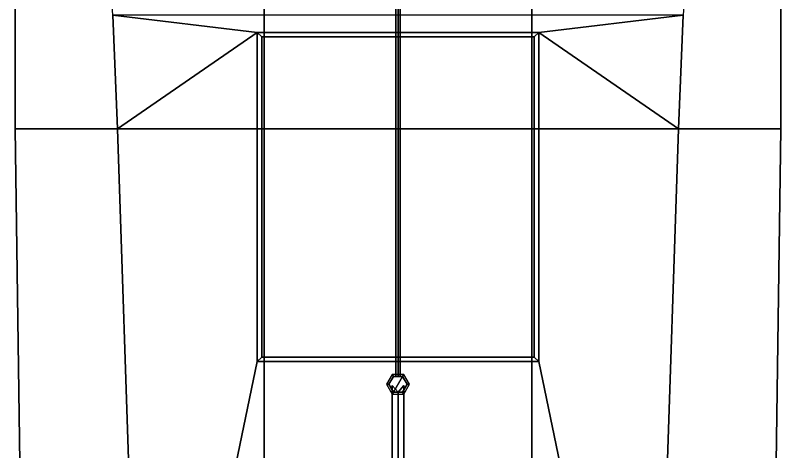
# Model space of a CAD drawing. Extents: x -3.4 to 3.4, y -23.6 to 23.2.
# Drawn here: x -3.37 to 3.37, y -11.72 to -7.88 of the extents above; entities that cross this region are included whole.
import ezdxf

# ---------------------------------------------------------------- set-up
doc = ezdxf.new("R2010")
doc.units = 0
doc.layers.get('0').update_dxf_attribs({"linetype": 'CONTINUOUS'})

msp = doc.modelspace()

# ---------------------------------------------------------------- linework, layer by layer
for points in [[(-0.02, -11.06, 11.06), (0, -11.06, 11.08), (0, 23.06, 4.82), (-0.02, 23.09, 4.79)], [(0, -11.06, 11.04), (-0.02, -11.06, 11.06), (-0.02, 23.09, 4.79), (0, 23.06, 4.78)], [(0, -11.06, 11.08), (0.02, -11.06, 11.06), (0.02, 23.09, 4.79), (0, 23.06, 4.82)], [(0.02, -11.06, 11.06), (0, -11.06, 11.04), (0, 23.06, 4.78), (0.02, 23.09, 4.79)], [(-3.37, -8.88, 2.01), (-3.37, 5.88, 2.01), (-3.37, 5.88), (-3.37, -8.88)], [(-3.37, -8.88), (-3.37, 5.88), (-1.18, 5.88, -1.34), (-1.18, -8.88, -1.34)], [(-2.51, -7.88, 2.01), (-3.37, 5.88, 2.01), (-3.37, -8.88, 2.01), (-2.47, -8.88, 2.01)], [(-1.18, -8.88, -1.34), (-1.18, 5.88, -1.34), (1.18, 5.88, -1.34), (1.18, -8.88, -1.34)], [(1.18, -8.88, -1.34), (1.18, 5.88, -1.34), (3.37, 5.88), (3.37, -8.88)], [(3.37, -8.88, 2.01), (3.37, 5.88, 2.01), (2.51, -7.88, 2.01), (2.47, -8.88, 2.01)], [(3.37, -8.88), (3.37, 5.88), (3.37, 5.88, 2.01), (3.37, -8.88, 2.01)], [(-2.51, -7.88, 4.12), (-2.51, -7.88, 2.01), (-2.47, -8.88, 2.01), (-2.47, -8.88, 4.12)], [(1.24, -8.03, 4.12), (2.51, -7.88, 4.12), (-2.51, -7.88, 4.12), (-1.24, -8.03, 4.12)], [(-1.24, -8.03, 4.12), (-2.51, -7.88, 4.12), (-2.47, -8.88, 4.12), (-1.24, -8.03, 4.12)], [(2.47, -8.88, 4.12), (2.51, -7.88, 4.12), (1.24, -8.03, 4.12)], [(2.47, -8.88, 2.01), (2.51, -7.88, 2.01), (2.51, -7.88, 4.12), (2.47, -8.88, 4.12)], [(-1.24, -8.03, 4.12), (-2.47, -8.88, 4.12), (-2.24, -15.76, 4.12), (-1.24, -10.93, 4.12)], [(1.24, -8.03, 5.79), (1.24, -8.03, 4.12), (-1.24, -8.03, 4.12), (-1.24, -8.03, 5.79)], [(-1.24, -8.03, 5.79), (-1.24, -8.03, 4.12), (-1.24, -10.93, 4.12), (-1.24, -10.93, 5.79)], [(-1.2, -8.07, 5.79), (-1.24, -8.03, 5.79), (-1.24, -10.93, 5.79), (-1.2, -10.89, 5.79)], [(1.2, -8.07, 5.79), (1.24, -8.03, 5.79), (-1.24, -8.03, 5.79), (-1.2, -8.07, 5.79)], [(1.2, -10.89, 4.6), (1.2, -8.07, 4.6), (-1.2, -8.07, 4.6), (-1.2, -10.89, 4.6)], [(-1.2, -10.89, 4.6), (-1.2, -8.07, 4.6), (-1.2, -8.07, 5.79), (-1.2, -10.89, 5.79)], [(1.2, -8.07, 4.6), (1.2, -8.07, 5.79), (-1.2, -8.07, 5.79), (-1.2, -8.07, 4.6)], [(1.24, -10.93, 5.79), (1.24, -8.03, 5.79), (1.2, -8.07, 5.79), (1.2, -10.89, 5.79)], [(1.2, -10.89, 5.79), (1.2, -8.07, 5.79), (1.2, -8.07, 4.6), (1.2, -10.89, 4.6)], [(1.24, -10.93, 4.12), (1.24, -8.03, 4.12), (1.24, -8.03, 5.79), (1.24, -10.93, 5.79)], [(2.24, -15.76, 4.12), (2.47, -8.88, 4.12), (1.24, -8.03, 4.12), (1.24, -10.93, 4.12)], [(-2.47, -8.88, 2.01), (-3.37, -8.88, 2.01), (-3.33, -11.82, 2.01), (-2.3717, -11.82, 2.01)], [(-3.33, -11.82, 2.01), (-3.37, -8.88, 2.01), (-3.37, -8.88), (-3.33, -11.82)], [(-3.33, -11.82), (-3.37, -8.88), (-1.18, -8.88, -1.34), (-1.18, -11.82, -1.34)], [(-2.47, -8.88, 2.01), (-2.24, -15.76, 2.01), (-2.24, -15.76, 4.12), (-2.47, -8.88, 4.12)], [(-1.18, -11.82, -1.34), (-1.18, -8.88, -1.34), (1.18, -8.88, -1.34), (1.18, -11.82, -1.34)], [(1.18, -11.82, -1.34), (1.18, -8.88, -1.34), (3.37, -8.88), (3.33, -11.82)], [(2.24, -15.76, 4.12), (2.24, -15.76, 2.01), (2.47, -8.88, 2.01), (2.47, -8.88, 4.12)], [(3.37, -8.88, 2.01), (2.47, -8.88, 2.01), (2.3717, -11.82, 2.01), (3.33, -11.82, 2.01)], [(3.33, -11.82), (3.37, -8.88), (3.37, -8.88, 2.01), (3.33, -11.82, 2.01)], [(-1.2, -10.89, 5.79), (-1.24, -10.93, 5.79), (1.24, -10.93, 5.79), (1.2, -10.89, 5.79)], [(1.2, -10.89, 5.79), (1.2, -10.89, 4.6), (-1.2, -10.89, 4.6), (-1.2, -10.89, 5.79)], [(-1.24, -10.93, 4.12), (-2.24, -15.76, 4.12), (2.24, -15.76, 4.12), (1.24, -10.93, 4.12)], [(-1.24, -10.93, 5.79), (-1.24, -10.93, 4.12), (1.24, -10.93, 4.12), (1.24, -10.93, 5.79)], [(-0.05, -11.0434, 4.12), (-0.1, -11.13, 4.12), (-0.08, -11.13, 11.11), (-0.04, -11.0607, 11.11)], [(0.05, -11.0434, 4.12), (-0.05, -11.0434, 4.12), (-0.04, -11.0607, 11.11), (0.04, -11.0607, 11.11)], [(0.1, -11.13, 4.12), (0.05, -11.0434, 4.12), (0.04, -11.0607, 11.11), (0.08, -11.13, 11.11)], [(-0.04, -11.0607, 11.11), (-0.08, -11.13, 11.11), (-0.04, -11.1993, 11.11), (0.04, -11.0607, 11.11)], [(0.04, -11.0607, 11.11), (-0.04, -11.1993, 11.11), (0.04, -11.1993, 11.11), (0.08, -11.13, 11.11)], [(-0.1, -11.13, 4.12), (-0.05, -11.2166, 4.12), (-0.04, -11.1993, 11.11), (-0.08, -11.13, 11.11)], [(-0.05, -12.53, 10.91), (0, -12.49, 10.96), (0, -11.2, 9.6), (-0.05, -11.14, 9.46)], [(0, -12.57, 10.86), (-0.05, -12.53, 10.91), (-0.05, -11.14, 9.46), (0, -11.2, 9.44)], [(0, -12.49, 10.96), (0.05, -12.53, 10.91), (0.05, -11.14, 9.46), (0, -11.2, 9.6)], [(0.05, -12.53, 10.91), (0, -12.57, 10.86), (0, -11.2, 9.44), (0.05, -11.14, 9.46)], [(0.05, -11.2166, 4.12), (0.1, -11.13, 4.12), (0.08, -11.13, 11.11), (0.04, -11.1993, 11.11)], [(-0.05, -11.2166, 4.12), (0.05, -11.2166, 4.12), (0.04, -11.1993, 11.11), (-0.04, -11.1993, 11.11)]]:
    msp.add_3dface(points)

doc.saveas('drawing.dxf')
